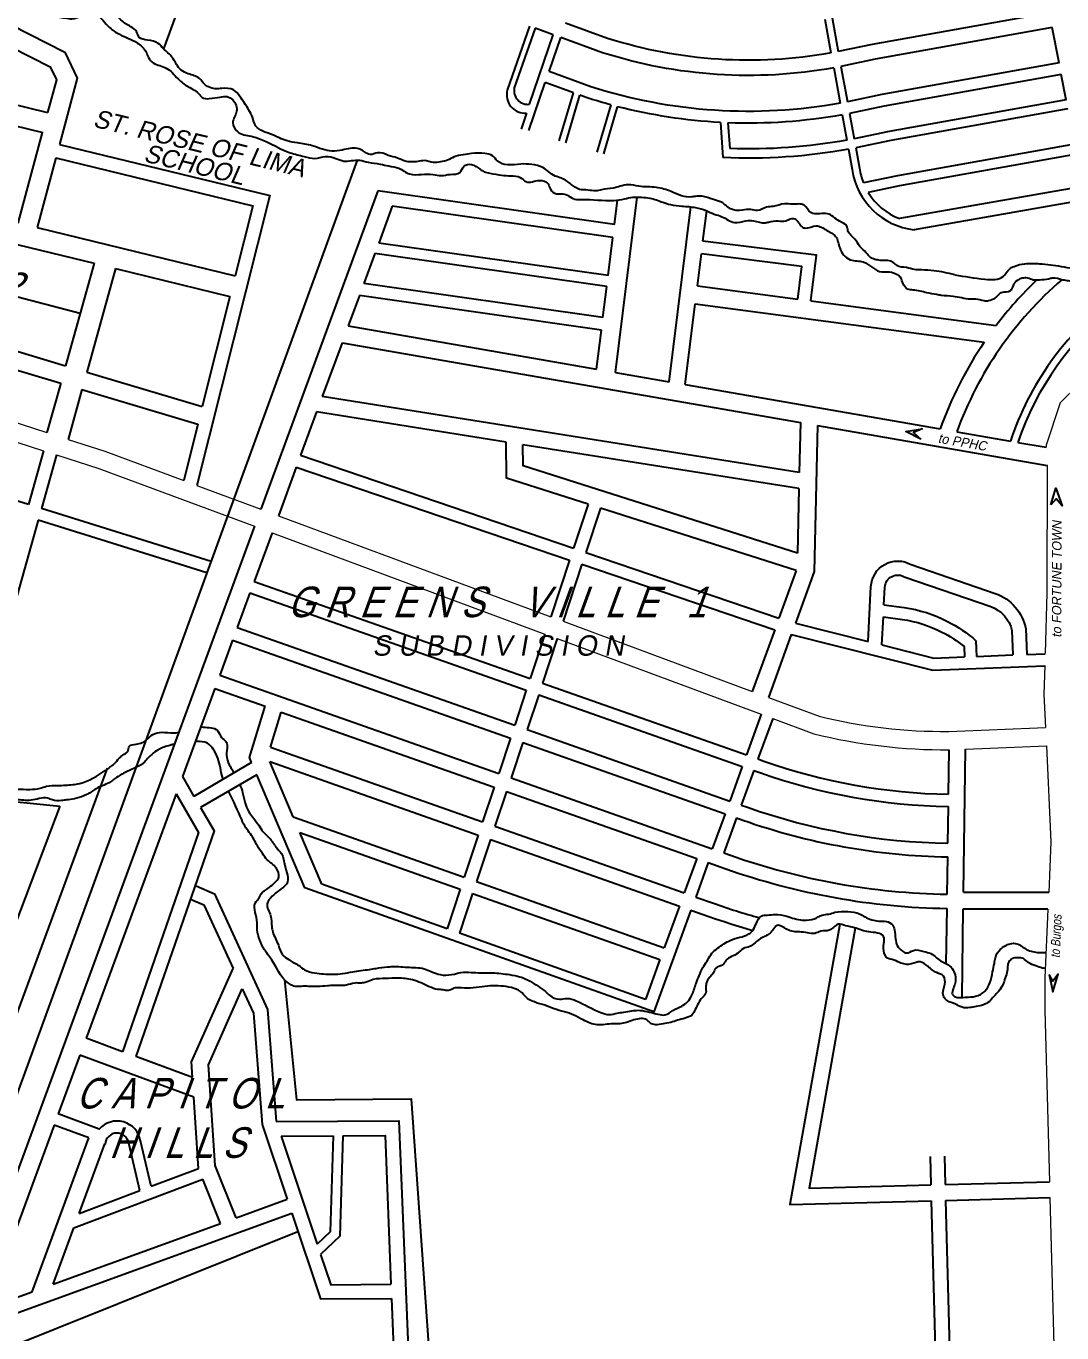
# Model space of a CAD drawing. Header units: inches. Extents: x -1369 to 1198, y -366 to 1398.
# Drawn here: x -489.01 to -461.56, y 1010.08 to 1044.7 of the extents above; entities that cross this region are included whole.
import ezdxf
from ezdxf.enums import TextEntityAlignment as Align

# ---------------------------------------------------------------- set-up
doc = ezdxf.new("R2010")
doc.units = ezdxf.units.IN
doc.header["$MEASUREMENT"] = 0
for name, color, linetype in [('CREEK_RIVER', 7, 'Continuous'), ('PRIVATE', 181, 'Continuous'), ('SUBLOTS', 1, 'Continuous')]:
    doc.layers.add(name, color=color, linetype=linetype)
doc.layers.add('ROAD', color=8, linetype='Continuous', lineweight=20)
doc.layers.add('SUBDIVIDION', color=8, linetype='Continuous', lineweight=25)
doc.styles.add('LOT_NO', font='ARIALN.TTF', dxfattribs={"width": 1.5, "height": 1})
doc.styles.add('PX-0', font='leroy')

msp = doc.modelspace()

# ---------------------------------------------------------------- linework, layer by layer
at = {"color": 8}
for p, q in [((-489.8254, 1016.9803), (-486.8535, 1025.0414)), ((-488.1127, 1024.0373), (-493.6152, 1009.5411)), ((-489.6, 1024.1875), (-488.1127, 1024.0373)), ((-489.6, 1024.1875), (-488.1127, 1024.0373))]:
    msp.add_line(p, q, dxfattribs=at)
at = {"layer": 'CREEK_RIVER', "color": 8}
for points, knots in [([(-464.3988, 1038.1113), (-464.5828, 1038.1553), (-464.8719, 1038.2246), (-465.2309, 1038.2445), (-465.4784, 1038.2409), (-465.6889, 1038.3226), (-465.9146, 1038.3096), (-466.0664, 1038.5075), (-466.2878, 1038.4821), (-466.4829, 1038.5109), (-466.6511, 1038.5544), (-466.7559, 1038.7249), (-466.935, 1038.8548), (-467.039, 1039.0869), (-467.2415, 1039.2128), (-467.2462, 1039.4518), (-467.5208, 1039.5324), (-467.7064, 1039.7625), (-467.9885, 1039.7296), (-468.2505, 1039.7137), (-468.3708, 1040.0317), (-468.6748, 1039.9648), (-468.947, 1040.0207), (-469.1701, 1039.9091), (-469.4214, 1039.9268), (-469.6001, 1039.7735), (-469.8209, 1039.8694), (-470.0556, 1039.806), (-470.3551, 1039.8231), (-470.5485, 1040.0506), (-470.8147, 1040.1029), (-471.0229, 1040.1923), (-471.223, 1040.2064), (-471.4145, 1040.1599), (-471.6541, 1040.1946), (-471.9442, 1040.3408), (-472.3225, 1040.4585), (-472.7119, 1040.4276), (-473.0294, 1040.5221), (-473.2596, 1040.4616), (-473.4882, 1040.3902), (-473.7126, 1040.3877), (-473.9314, 1040.3203), (-474.126, 1040.3704), (-474.3616, 1040.3524), (-474.5773, 1040.5189), (-474.7723, 1040.6705), (-475.0666, 1040.7356), (-475.2725, 1040.9762), (-475.6084, 1041.0447), (-475.9216, 1041.0581), (-476.2245, 1041.0009), (-476.5151, 1041.0803), (-476.6364, 1041.298), (-476.9034, 1041.3412), (-477.163, 1041.3471), (-477.4309, 1041.2808), (-477.6588, 1041.2664), (-477.8333, 1041.1295), (-478.0267, 1041.1129), (-478.237, 1041.0635), (-478.4324, 1041.1605), (-478.6837, 1041.0995), (-478.9342, 1041.0928), (-479.1772, 1041.2249), (-479.4247, 1041.266), (-479.6617, 1041.4005), (-479.9035, 1041.2464), (-480.064, 1041.4063), (-480.3097, 1041.499), (-480.5888, 1041.4228), (-480.8975, 1041.3713), (-481.1673, 1041.4374), (-481.4604, 1041.5521), (-481.7777, 1041.6074), (-482.1554, 1041.6559), (-482.4909, 1041.8536), (-482.9296, 1041.9544), (-483.011, 1042.3562), (-483.1859, 1042.5993), (-483.3414, 1042.8472), (-483.5149, 1043.0597), (-483.7814, 1043.0614), (-484.0023, 1043.0288), (-484.1633, 1043.0748), (-484.3077, 1043.1728), (-484.4224, 1043.3705), (-484.6827, 1043.4171), (-484.9069, 1043.52), (-485.0326, 1043.6973), (-485.1456, 1043.9164), (-485.3451, 1044.0666), (-485.5173, 1044.2863), (-485.7571, 1044.3375), (-486.0287, 1044.3551), (-486.0738, 1044.6313), (-486.4325, 1044.7494), (-486.6736, 1045.1093), (-487.0666, 1045.3061), (-487.4327, 1045.3505), (-487.6992, 1045.1433), (-488.0105, 1045.1809), (-488.2565, 1045.2016), (-488.5177, 1045.2427), (-488.683, 1045.5089), (-489.0874, 1045.6697), (-489.4764, 1045.9653), (-489.719, 1046.2639), (-489.8517, 1046.4026), (-489.8679, 1046.4191)], [0, 0, 0, 0, 0.001884394, 0.002961604, 0.003600834, 0.004326074, 0.005222526, 0.005626961, 0.006648761, 0.007157173, 0.007656594, 0.008298216, 0.009058156, 0.009831233, 0.010785828, 0.011201112, 0.011974397, 0.013241959, 0.013913906, 0.014726509, 0.015582724, 0.016629099, 0.017335443, 0.018370395, 0.018963838, 0.019793549, 0.020406635, 0.021148817, 0.022198954, 0.023186837, 0.023930493, 0.024844378, 0.025450065, 0.025891963, 0.026804664, 0.027784083, 0.029145425, 0.030694185, 0.031644447, 0.032362653, 0.033022703, 0.034039534, 0.034586445, 0.035261739, 0.036003921, 0.0368623, 0.037859306, 0.038464943, 0.039802267, 0.040812932, 0.041787829, 0.042932114, 0.043899372, 0.044540995, 0.045242486, 0.046418391, 0.04716963, 0.047993254, 0.048639408, 0.049291729, 0.049900201, 0.050756739, 0.051298473, 0.05244128, 0.053164915, 0.0540048, 0.054974436, 0.055634487, 0.056430833, 0.056898746, 0.058249333, 0.059162034, 0.060018579, 0.060974703, 0.062312242, 0.063234776, 0.064725817, 0.06628883, 0.06711809, 0.068546656, 0.069273103, 0.07008054, 0.071130678, 0.071702821, 0.072330435, 0.072740446, 0.07343217, 0.074486499, 0.075207747, 0.07585284, 0.076607448, 0.077652365, 0.07831731, 0.079305369, 0.080080968, 0.080636767, 0.081718405, 0.083453534, 0.084850736, 0.086027121, 0.086883577, 0.088026377, 0.088972479, 0.089420709, 0.090586595, 0.091790729, 0.093712043, 0.095399609, 0.095630702, 0.095630702, 0.095630702, 0.095630702]), ([(-489.978, 1046.1447), (-489.9737, 1046.1416), (-489.865, 1046.0661), (-489.4569, 1045.8927), (-489.1591, 1045.4629), (-488.8129, 1045.1734), (-488.5939, 1045.0861), (-488.3307, 1044.9552), (-488.0475, 1044.9376), (-487.7739, 1044.8774), (-487.5608, 1044.9719), (-487.3424, 1044.9985), (-487.1092, 1045.0179), (-486.9581, 1044.8347), (-486.788, 1044.6446), (-486.5603, 1044.4879), (-486.2988, 1044.3817), (-486.0405, 1044.2592), (-485.8367, 1044.0757), (-485.7748, 1043.8536), (-485.6014, 1043.6709), (-485.2519, 1043.6277), (-485.0092, 1043.3113), (-484.7128, 1043.0795), (-484.4566, 1042.9693), (-484.3339, 1042.7743), (-484.1107, 1042.7819), (-483.9046, 1042.8159), (-483.6254, 1042.8664), (-483.4298, 1042.6641), (-483.4114, 1042.3877), (-483.5939, 1042.1699), (-483.4051, 1041.8312), (-482.777, 1041.7852), (-482.2566, 1041.3851), (-481.6721, 1041.2632), (-481.3562, 1041.1639), (-481.0788, 1041.2794), (-480.816, 1041.2128), (-480.6009, 1041.1074), (-480.3818, 1041.14), (-480.1639, 1041.1644), (-479.9151, 1041.0776), (-479.6532, 1041.0637), (-479.387, 1040.9849), (-479.1054, 1040.9636), (-478.8625, 1040.7412), (-478.531, 1040.7786), (-478.2554, 1040.7937), (-477.9983, 1040.7235), (-477.7744, 1040.7924), (-477.497, 1040.7659), (-477.4324, 1041.0214), (-477.1689, 1041.0687), (-477.0146, 1040.9317), (-476.8631, 1040.8325), (-476.6668, 1040.7947), (-476.4317, 1040.7549), (-476.1652, 1040.7288), (-475.9208, 1040.7398), (-475.7274, 1040.4992), (-475.4495, 1040.6603), (-475.163, 1040.5676), (-475.1321, 1040.3578), (-474.97, 1040.2326), (-474.721, 1040.2995), (-474.532, 1040.0972), (-474.0603, 1040.1283), (-473.6246, 1040.049), (-473.1721, 1040.1187), (-472.9304, 1040.1778), (-472.7027, 1040.1665), (-472.4297, 1040.1546), (-472.1834, 1040.0482), (-471.9048, 1039.9597), (-471.6111, 1039.9318), (-471.2904, 1039.9097), (-471.0024, 1039.8303), (-470.7825, 1039.717), (-470.5209, 1039.6534), (-470.2684, 1039.4447), (-469.9718, 1039.5513), (-469.6979, 1039.5541), (-469.4965, 1039.4658), (-469.2809, 1039.5278), (-469.1026, 1039.5595), (-468.9081, 1039.5124), (-468.783, 1039.6013), (-468.5725, 1039.6256), (-468.5162, 1039.3987), (-468.2958, 1039.3185), (-468.0646, 1039.4802), (-467.8029, 1039.2834), (-467.5084, 1039.1519), (-467.4732, 1038.7839), (-467.217, 1038.4577), (-466.8424, 1038.4985), (-466.6108, 1038.3269), (-466.3975, 1038.1648), (-466.1463, 1038.2153), (-465.9484, 1038.1452), (-465.8624, 1038.0693), (-465.8301, 1038.0408)], [0.191499979, 0.191499979, 0.191499979, 0.191499979, 0.191553388, 0.192832502, 0.195830521, 0.196596442, 0.197302695, 0.19817613, 0.199507333, 0.200115798, 0.200914358, 0.201731801, 0.202371038, 0.203085098, 0.203916599, 0.20497879, 0.2057906, 0.206737159, 0.207853554, 0.208364972, 0.20900659, 0.21024182, 0.211644821, 0.212793703, 0.214023731, 0.214333349, 0.214979593, 0.215963129, 0.216568809, 0.21768524, 0.218223449, 0.219253385, 0.220154362, 0.221429198, 0.225174018, 0.226461659, 0.227417244, 0.228372829, 0.229295357, 0.230039013, 0.230711798, 0.231451699, 0.232209666, 0.233297807, 0.234055766, 0.23498499, 0.236052025, 0.237094089, 0.238135605, 0.238848298, 0.2396609, 0.240517445, 0.241169461, 0.241862058, 0.242749529, 0.243141263, 0.243662807, 0.244717764, 0.245526891, 0.246377494, 0.247002279, 0.24821597, 0.249014488, 0.249525906, 0.250197675, 0.250768832, 0.25191149, 0.25251717, 0.255370577, 0.25632084, 0.257072079, 0.257844823, 0.258587005, 0.25978753, 0.260489021, 0.261505845, 0.262722782, 0.263701097, 0.264468619, 0.265180471, 0.266398193, 0.267415024, 0.268086971, 0.269141928, 0.269451672, 0.270297618, 0.270969565, 0.271270025, 0.27180863, 0.272759705, 0.273046735, 0.274041664, 0.275065025, 0.276006121, 0.277078959, 0.27847357, 0.279633501, 0.280491882, 0.28130434, 0.28217852, 0.282890377, 0.283320506, 0.283320506, 0.283320506, 0.283320506]), ([(-464.3988, 1038.1113), (-464.1453, 1038.0689), (-463.7382, 1038.0008), (-463.139, 1037.9646), (-462.9926, 1038.2532), (-462.7855, 1038.3652), (-462.5138, 1038.4255), (-462.0898, 1038.4102), (-461.6727, 1038.3575), (-461.2991, 1038.2815), (-461.0473, 1038.2703), (-460.8243, 1038.2353), (-460.5926, 1038.222), (-460.4151, 1038.1649), (-460.2919, 1038.1242), (-460.2634, 1038.1136)], [0, 0, 0, 0, 0.002682343, 0.004306443, 0.005159771, 0.005627953, 0.006621267, 0.007906192, 0.009848567, 0.010825533, 0.011712561, 0.01236002, 0.013087235, 0.014002837, 0.01428697, 0.01428697, 0.01428697, 0.01428697]), ([(-490.136, 1024.6071), (-490.1043, 1024.6032), (-490.0111, 1024.5947), (-489.844, 1024.6081), (-489.654, 1024.5697), (-489.4622, 1024.5057), (-489.2143, 1024.4811), (-488.9364, 1024.476), (-488.6653, 1024.4836), (-488.4359, 1024.5904), (-488.2007, 1024.5753), (-487.9078, 1024.5927), (-487.4531, 1024.6259), (-487.0387, 1024.8912), (-486.6931, 1025.1279), (-486.5582, 1025.2866), (-486.4459, 1025.403), (-486.2896, 1025.4535), (-486.2988, 1025.6636), (-486.0337, 1025.6689), (-485.8211, 1025.7555), (-485.6528, 1025.9674), (-485.3826, 1026.0074), (-485.157, 1025.9619), (-485.0087, 1025.9787), (-484.9638, 1025.9894)], [0.104974851, 0.104974851, 0.104974851, 0.104974851, 0.105294866, 0.105913984, 0.106636642, 0.107214919, 0.107932929, 0.109109663, 0.110012166, 0.110599473, 0.111591992, 0.112304651, 0.113552516, 0.116085609, 0.11705738, 0.11773603, 0.118152364, 0.118684814, 0.119173942, 0.119790695, 0.120831178, 0.121532775, 0.122358753, 0.123382168, 0.123840127, 0.123840127, 0.123840127, 0.123840127]), ([(-484.3808, 1026.1382), (-484.3609, 1026.1354), (-484.2041, 1026.1139), (-483.9294, 1026.1351), (-483.8633, 1025.8492), (-483.7047, 1025.7695), (-483.6616, 1025.5878), (-483.7258, 1025.3793), (-483.6438, 1025.1533), (-483.5554, 1025.0067), (-483.5138, 1024.9353), (-483.501, 1024.9129)], [0.125891737, 0.125891737, 0.125891737, 0.125891737, 0.1260854048, 0.1273917526, 0.1281133718, 0.1286171267, 0.1290378868, 0.1298445259, 0.1307453616, 0.1313133162, 0.1315708431, 0.1315708431, 0.1315708431, 0.1315708431]), ([(-485.0786, 1025.6772), (-485.1064, 1025.6701), (-485.2362, 1025.6353), (-485.5017, 1025.5597), (-485.7424, 1025.3643), (-485.9236, 1025.1321), (-486.1749, 1025.0271), (-486.4357, 1024.9061), (-486.637, 1024.7806), (-486.8354, 1024.6219), (-487.0531, 1024.5614), (-487.2409, 1024.4424), (-487.3506, 1024.3605), (-487.5147, 1024.2925), (-487.7064, 1024.2168), (-487.9117, 1024.2052), (-488.1038, 1024.17), (-488.2784, 1024.1726), (-488.4594, 1024.2714), (-488.662, 1024.2417), (-488.8668, 1024.178), (-489.1537, 1024.1915), (-489.3668, 1024.2152), (-489.4599, 1024.2228), (-489.542, 1024.2298)], [0.275504854, 0.275504854, 0.275504854, 0.275504854, 0.275789638, 0.276837037, 0.278248455, 0.278795901, 0.279751869, 0.280886992, 0.281694054, 0.282114992, 0.283416441, 0.283888864, 0.284335216, 0.284778383, 0.28565934, 0.28637735, 0.286815122, 0.287622353, 0.288053477, 0.288827997, 0.289556589, 0.290206662, 0.291663643, 0.291710824, 0.291710824, 0.291710824, 0.291710824]), ([(-483.7882, 1024.7451), (-483.7946, 1024.7637), (-483.8263, 1024.8636), (-483.8736, 1025.1412), (-483.9685, 1025.4662), (-484.2088, 1025.7454), (-484.4041, 1025.7477), (-484.514, 1025.748), (-484.5244, 1025.748)], [0.2690098869, 0.2690098869, 0.2690098869, 0.2690098869, 0.2692074477, 0.2700630421, 0.2718154981, 0.2725594532, 0.2735314718, 0.2736328068, 0.2736328068, 0.2736328068, 0.2736328068]), ([(-483.3455, 1024.6054), (-483.3162, 1024.5357), (-483.2595, 1024.3745), (-483.2235, 1024.1274), (-483.1295, 1023.911), (-482.9945, 1023.7236), (-482.853, 1023.5552), (-482.7362, 1023.3388), (-482.53, 1023.1859), (-482.4113, 1022.957), (-482.193, 1022.7596), (-482.1615, 1022.4159), (-481.9848, 1022.0023), (-482.3108, 1021.809), (-482.4874, 1021.6568), (-482.695, 1021.4271), (-482.4887, 1021.1458), (-482.5182, 1020.8917), (-482.4582, 1020.622), (-482.3236, 1020.3947), (-482.251, 1020.0952), (-482.0637, 1019.9807), (-481.9199, 1019.8895), (-481.7731, 1019.8108), (-481.6135, 1019.6705), (-481.3768, 1019.6114), (-481.0413, 1019.5769), (-480.6979, 1019.5749), (-480.2977, 1019.6593), (-479.9986, 1019.6928), (-479.6933, 1019.7442), (-479.4921, 1019.7698), (-479.1973, 1019.7937), (-478.8561, 1019.7553), (-478.4813, 1019.7598), (-478.2302, 1019.6252), (-478.0091, 1019.5507), (-477.7216, 1019.5545), (-477.4368, 1019.6551), (-477.0699, 1019.6103), (-476.664, 1019.6299), (-476.2548, 1019.5811), (-475.9151, 1019.5251), (-475.666, 1019.4048), (-475.4457, 1019.2658), (-475.2639, 1019.1495), (-475.1127, 1018.9856), (-474.9006, 1018.8913), (-474.6558, 1018.9635), (-474.2753, 1018.8185), (-473.9435, 1018.62), (-473.5625, 1018.4871), (-473.3571, 1018.5525), (-473.0856, 1018.5838), (-472.7982, 1018.652), (-472.4964, 1018.5785), (-472.285, 1018.5243), (-472.0544, 1018.4705), (-471.8708, 1018.6444), (-471.652, 1018.7116), (-471.472, 1018.8441), (-471.3344, 1019.0524), (-471.2766, 1019.3053), (-471.1663, 1019.5434), (-471.0952, 1019.7522), (-470.9583, 1019.9176), (-470.8781, 1020.1048), (-470.7253, 1020.2434), (-470.562, 1020.3567), (-470.3805, 1020.4765), (-470.1555, 1020.5508), (-469.9485, 1020.5885), (-469.7191, 1020.7267), (-469.6728, 1020.9514), (-469.5282, 1021.1451), (-469.3508, 1021.1422), (-469.1296, 1021.1816), (-468.8123, 1021.1235), (-468.566, 1021.0142), (-468.32, 1021.0184), (-468.1267, 1021.011), (-467.937, 1021.1647), (-467.737, 1021.1623), (-467.5228, 1021.2523), (-467.2457, 1021.2429), (-466.9625, 1021.2208), (-466.7236, 1021.0567), (-466.4752, 1020.9712), (-466.2147, 1021.0024), (-466.0399, 1020.9078), (-465.9831, 1020.7193), (-465.9792, 1020.5376), (-465.9386, 1020.3232), (-465.8161, 1020.2062), (-465.6563, 1020.1108), (-465.4745, 1020.2643), (-465.247, 1020.1839), (-465.0282, 1020.1458), (-464.8885, 1020.0181), (-464.7561, 1019.9087), (-464.5355, 1019.838), (-464.3731, 1019.6135), (-464.3749, 1019.3614), (-464.4431, 1019.2056), (-464.4936, 1019.0536), (-464.3561, 1018.945), (-464.1831, 1018.9751), (-463.9644, 1018.971), (-463.7507, 1019.01), (-463.5714, 1019.1506), (-463.4505, 1019.3618), (-463.4075, 1019.6208), (-463.353, 1019.8425), (-463.3278, 1020.0535), (-463.2287, 1020.229), (-463.0713, 1020.3322), (-462.9273, 1020.402), (-462.7077, 1020.405), (-462.5006, 1020.2055), (-462.2381, 1020.1531), (-462.0719, 1020.1534), (-462.0176, 1020.157), (-462.0096, 1020.1576)], [0.13271356, 0.13271356, 0.13271356, 0.13271356, 0.133466882, 0.134419836, 0.135195722, 0.135796476, 0.136724714, 0.137394052, 0.138225531, 0.139221909, 0.139946913, 0.141043248, 0.142659193, 0.143558766, 0.144371068, 0.145151962, 0.146248295, 0.147242502, 0.147685409, 0.148980233, 0.149894308, 0.150600017, 0.15107244, 0.151613842, 0.152257834, 0.153168217, 0.1539784, 0.155650308, 0.15656126, 0.158062837, 0.158658277, 0.15965657, 0.160091052, 0.161609157, 0.163106587, 0.163716275, 0.164430903, 0.165421491, 0.166526375, 0.167393692, 0.169065607, 0.170590309, 0.171507021, 0.172490691, 0.173324039, 0.174122721, 0.174626478, 0.175557639, 0.176241476, 0.177074951, 0.179467882, 0.180233655, 0.180956314, 0.181551754, 0.182984103, 0.183834104, 0.184599878, 0.18522208, 0.186039781, 0.186898099, 0.187517053, 0.188229352, 0.189344748, 0.190080099, 0.190855985, 0.19152532, 0.192204567, 0.192860998, 0.193548158, 0.194201041, 0.195023495, 0.19589517, 0.196298701, 0.197614955, 0.198031254, 0.198565628, 0.199249466, 0.200313267, 0.201717191, 0.201871969, 0.202774478, 0.203563596, 0.204159035, 0.204707542, 0.205854585, 0.206892851, 0.207461024, 0.208724089, 0.209405818, 0.210058704, 0.210489591, 0.211299194, 0.211906961, 0.212585611, 0.212959607, 0.213616172, 0.214549471, 0.215195816, 0.215814769, 0.216390434, 0.216902774, 0.21809712, 0.21883951, 0.219299401, 0.219859625, 0.220188586, 0.220839393, 0.221521129, 0.222414531, 0.222922109, 0.22375517, 0.224775535, 0.225533893, 0.226037458, 0.226897092, 0.227429546, 0.227900996, 0.22848916, 0.229487276, 0.230605936, 0.23107027, 0.231150705, 0.231150705, 0.231150705, 0.231150705]), ([(-462.0105, 1019.7331), (-462.035, 1019.7354), (-462.117, 1019.7465), (-462.2638, 1019.8086), (-462.4479, 1019.8622), (-462.5702, 1020.0156), (-462.7326, 1020.0103), (-462.8598, 1020.0188), (-462.9473, 1019.943), (-463.0093, 1019.8458), (-462.9907, 1019.69), (-463.0656, 1019.4956), (-463.1189, 1019.267), (-463.2666, 1019.0984), (-463.3847, 1018.9754), (-463.4857, 1018.8473), (-463.6454, 1018.7565), (-463.8286, 1018.7257), (-464.0148, 1018.6887), (-464.2131, 1018.6832), (-464.3926, 1018.8061), (-464.5862, 1018.8486), (-464.7275, 1018.999), (-464.711, 1019.1722), (-464.6478, 1019.3324), (-464.663, 1019.5594), (-464.8628, 1019.6063), (-465.0014, 1019.6929), (-465.134, 1019.7994), (-465.3115, 1019.9632), (-465.5226, 1019.8451), (-465.7116, 1019.834), (-465.8812, 1019.8976), (-466.0386, 1019.9697), (-466.2215, 1020.0012), (-466.2938, 1020.1867), (-466.2888, 1020.3637), (-466.2501, 1020.5988), (-466.4693, 1020.6933), (-466.7332, 1020.6838), (-467.01, 1020.8131), (-467.2766, 1020.8508), (-467.4809, 1020.9412), (-467.6128, 1020.8231), (-467.7482, 1020.7123), (-467.9398, 1020.7477), (-468.1153, 1020.6348), (-468.3091, 1020.6894), (-468.555, 1020.7031), (-468.823, 1020.7083), (-469.0928, 1020.9532), (-469.2158, 1020.7478), (-469.3101, 1020.6524), (-469.4266, 1020.5849), (-469.617, 1020.5094), (-469.762, 1020.3071), (-470.0185, 1020.2786), (-470.1792, 1020.0755), (-470.4459, 1020.03), (-470.546, 1019.7868), (-470.7539, 1019.781), (-470.7867, 1019.5982), (-470.9095, 1019.4935), (-470.9932, 1019.3561), (-470.9989, 1019.203), (-470.9802, 1019.0581), (-471.1569, 1018.9083), (-471.2478, 1018.7087), (-471.3569, 1018.4758), (-471.5533, 1018.4096), (-471.7423, 1018.3674), (-471.9324, 1018.2936), (-472.131, 1018.2736), (-472.3119, 1018.2203), (-472.4701, 1018.2715), (-472.598, 1018.4431), (-472.8689, 1018.3874), (-473.0857, 1018.3034), (-473.2718, 1018.2569), (-473.5337, 1018.2811), (-473.8002, 1018.2063), (-474.069, 1018.2821), (-474.2734, 1018.3774), (-474.4868, 1018.5049), (-474.7514, 1018.5883), (-475.0215, 1018.6562), (-475.24, 1018.7622), (-475.4343, 1018.8019), (-475.5775, 1018.8624), (-475.7474, 1018.9265), (-475.8603, 1019.1093), (-476.0878, 1019.2213), (-476.4491, 1019.2814), (-476.8415, 1019.2716), (-477.235, 1019.1996), (-477.4816, 1019.2217), (-477.683, 1019.2274), (-477.8036, 1019.1211), (-477.9571, 1019.1787), (-478.1325, 1019.1645), (-478.4027, 1019.2832), (-478.7322, 1019.4478), (-479.1371, 1019.4856), (-479.4817, 1019.4619), (-479.7713, 1019.468), (-479.972, 1019.376), (-480.1375, 1019.3348), (-480.3204, 1019.3648), (-480.4979, 1019.281), (-480.6908, 1019.2806), (-480.8577, 1019.284), (-481.059, 1019.2699), (-481.2597, 1019.2516), (-481.477, 1019.249), (-481.6653, 1019.274), (-481.8355, 1019.238), (-482.2008, 1019.3646), (-482.3827, 1019.8245), (-482.7368, 1020.2691), (-482.9072, 1020.6593), (-482.8621, 1021.0837), (-483.0289, 1021.4178), (-482.8142, 1021.5894), (-482.7917, 1021.7527), (-482.6133, 1021.8296), (-482.4792, 1021.9645), (-482.2507, 1022.1294), (-482.3791, 1022.4446), (-482.6055, 1022.5727), (-482.7543, 1022.7869), (-482.9037, 1023.0143), (-483.0193, 1023.2602), (-483.2037, 1023.4629), (-483.3651, 1023.8468), (-483.517, 1024.1688), (-483.6415, 1024.417), (-483.6475, 1024.4289)], [0.168394454, 0.168394454, 0.168394454, 0.168394454, 0.168639866, 0.169227173, 0.169975165, 0.170526161, 0.17102531, 0.171524454, 0.171722611, 0.172152426, 0.172617454, 0.173225221, 0.174213714, 0.174919293, 0.175423018, 0.17592674, 0.176537169, 0.177205387, 0.177770271, 0.178452007, 0.179102731, 0.179879012, 0.180405944, 0.180993673, 0.181473904, 0.182196058, 0.182860605, 0.183290577, 0.183841573, 0.184605976, 0.185401817, 0.185959884, 0.186478766, 0.187174352, 0.187743407, 0.188158477, 0.188994241, 0.189613674, 0.190224103, 0.19100355, 0.192325915, 0.193121754, 0.193783503, 0.194298598, 0.194744948, 0.195493669, 0.196051687, 0.196704696, 0.197388534, 0.198523787, 0.199481115, 0.200028562, 0.200509948, 0.200870878, 0.201355346, 0.202549948, 0.203137254, 0.20377524, 0.20501206, 0.205519539, 0.206170263, 0.206654514, 0.207137848, 0.20777491, 0.208178227, 0.208674127, 0.209113896, 0.210330793, 0.210914555, 0.211565279, 0.212271149, 0.212887902, 0.213580083, 0.214267404, 0.214727561, 0.215143895, 0.216289261, 0.216974453, 0.217575491, 0.218163648, 0.219590644, 0.220228795, 0.220907626, 0.221848967, 0.222700612, 0.223670117, 0.224630166, 0.225110708, 0.225639634, 0.226193309, 0.226871959, 0.227689659, 0.228636704, 0.230525272, 0.231585017, 0.232607035, 0.233010647, 0.233551211, 0.234019648, 0.234515914, 0.235298986, 0.236891017, 0.238200329, 0.239284235, 0.24037166, 0.24102755, 0.241470754, 0.242058917, 0.242824698, 0.243351855, 0.243970973, 0.244498136, 0.245367107, 0.245986225, 0.24666796, 0.247256937, 0.247677954, 0.25040822, 0.251609727, 0.253488932, 0.25435561, 0.255996228, 0.256215037, 0.257005644, 0.257409175, 0.258047159, 0.258977207, 0.259818727, 0.260869964, 0.261575539, 0.262382349, 0.263602769, 0.26426495, 0.26509509, 0.267724747, 0.267857895, 0.267857895, 0.267857895, 0.267857895]), ([(-385.053, 1018.1473), (-385.1884, 1018.3338), (-385.4039, 1018.6307), (-385.7978, 1019.0372), (-386.1293, 1019.3473), (-386.3531, 1019.7255), (-386.6831, 1019.9007), (-387.0662, 1020.0285), (-387.4259, 1019.8523), (-387.7966, 1019.6053), (-388.1273, 1019.3544), (-388.4342, 1019.0581), (-388.7323, 1018.9134), (-389.0106, 1018.6429), (-389.2049, 1018.334), (-389.504, 1018.0683), (-389.7906, 1017.708), (-390.2286, 1017.4657), (-390.6018, 1017.0744), (-391.0389, 1017.0771), (-391.3549, 1016.7794), (-391.4393, 1016.3957), (-391.6904, 1016.0605), (-391.7732, 1015.6789), (-391.8448, 1015.3656), (-392.0967, 1015.1369), (-392.4822, 1015.1235), (-392.8482, 1014.9487), (-393.2787, 1014.8823), (-393.7018, 1014.9215), (-394.1543, 1014.9372), (-394.6984, 1014.9171), (-395.2299, 1015.0215), (-395.7996, 1015.1122), (-396.3282, 1015.0845), (-396.7763, 1015.1111), (-397.2447, 1015.0607), (-397.5839, 1014.9048), (-397.9006, 1014.6753), (-398.2026, 1014.6602), (-398.4477, 1014.4583), (-398.6415, 1014.2201), (-398.9102, 1013.9918), (-399.0229, 1013.6317), (-399.3974, 1013.2824), (-399.7503, 1012.9475), (-400.0143, 1012.5836), (-400.2729, 1012.4244), (-400.5718, 1012.3295), (-400.8998, 1012.1765), (-401.2756, 1011.9606), (-401.5149, 1011.6459), (-401.7425, 1011.1605), (-402.2415, 1010.9539), (-402.6005, 1010.5655), (-402.8236, 1010.2961), (-403.0762, 1010.0598), (-403.2331, 1009.7529), (-403.3596, 1009.4326), (-403.5203, 1009.1745), (-403.7141, 1008.988), (-404.1063, 1008.6812), (-404.439, 1008.288), (-404.7645, 1007.8446), (-405.0828, 1007.5521), (-405.3059, 1007.1733), (-405.6241, 1006.8445), (-406.0117, 1006.6291), (-406.4248, 1006.7926), (-406.848, 1006.6727), (-407.2141, 1006.8435), (-407.6133, 1006.8159), (-407.8239, 1007.027), (-408.0504, 1007.0488), (-408.2441, 1007.181), (-408.4519, 1007.0954), (-408.6659, 1007.0532), (-408.8406, 1006.792), (-409.2402, 1006.8853), (-409.5297, 1006.6174), (-409.7785, 1006.3573), (-409.9457, 1005.9965), (-410.2099, 1005.7795), (-410.2739, 1005.4935), (-410.1195, 1005.1859), (-409.9856, 1004.7483), (-409.8653, 1004.2318), (-409.8359, 1003.728), (-410.1206, 1003.4212), (-410.2148, 1003.1074), (-410.6509, 1002.8153), (-410.7191, 1002.2829), (-411.1354, 1001.9965), (-411.3392, 1001.798), (-411.5354, 1001.5625), (-411.6853, 1001.3807), (-411.8248, 1001.2303), (-412.0324, 1001.1117), (-412.2905, 1000.8275), (-412.5847, 1000.5518), (-412.8836, 1000.2802), (-413.0884, 999.9171), (-413.5165, 999.7516), (-413.7847, 999.1402), (-414.4191, 998.9107), (-414.8051, 998.4204), (-415.1301, 998.1246), (-415.4668, 997.9693), (-415.8745, 997.9036), (-416.2076, 997.901), (-416.5375, 997.9584), (-416.7773, 998.0778), (-417.0166, 998.1998), (-417.2167, 998.3707), (-417.3757, 998.551), (-417.5943, 998.6425), (-417.8149, 998.6041), (-418.0236, 998.4534), (-418.2969, 998.3114), (-418.6892, 998.0576), (-419.278, 997.7947), (-419.6403, 997.2295), (-420.1493, 997.1915), (-420.3194, 997.3688), (-420.5213, 997.5175), (-420.6344, 997.7913), (-420.9892, 997.9875), (-421.3543, 997.7202), (-421.8168, 997.7104), (-422.3069, 997.634), (-422.698, 997.4271), (-423.0997, 997.3066), (-423.5008, 997.1496), (-423.9263, 996.9566), (-424.3618, 996.7961), (-424.8077, 996.5513), (-425.4023, 996.527), (-425.9722, 995.9835), (-426.6893, 996.0216), (-427.1411, 995.7468), (-427.4331, 995.6529), (-427.7386, 995.6654), (-428.121, 995.7258), (-428.6205, 995.9541), (-429.278, 995.7204), (-429.7634, 995.3532), (-430.2764, 995.3991), (-430.6409, 995.3714), (-430.9863, 995.6243), (-431.2779, 995.8089), (-431.4997, 996.2328), (-432.0016, 996.2439), (-432.02, 996.7131), (-432.2924, 996.6576), (-432.5033, 996.6708), (-432.7726, 996.6664), (-432.9009, 996.3978), (-433.0052, 996.163), (-433.1386, 995.9243), (-433.363, 995.7674), (-433.4677, 995.454), (-433.8996, 995.4925), (-434.1085, 995.7628), (-434.3513, 995.9667), (-434.4806, 996.1977), (-434.7676, 996.2736), (-434.8922, 996.6109), (-435.219, 996.7096), (-435.3868, 996.9298), (-435.4945, 997.1573), (-435.819, 997.1599), (-436.2044, 997.2025), (-436.6628, 997.2364), (-437.0952, 997.2134), (-437.46, 997.3276), (-437.8143, 997.3175), (-438.2093, 997.321), (-438.5688, 997.3175), (-438.939, 997.3253), (-439.461, 997.2722), (-439.9686, 997.2101), (-440.4473, 997.1739), (-440.7148, 996.9784), (-441.0098, 996.7422), (-441.1982, 996.3811), (-441.4644, 996.1771), (-441.7511, 995.8515), (-442.4243, 995.7922), (-443.0794, 995.987), (-443.7339, 996.087), (-444.1796, 996.3471), (-444.4495, 996.6756), (-444.7821, 996.9933), (-444.857, 997.4265), (-445.1299, 997.7656), (-445.4703, 997.8262), (-445.8234, 997.7539), (-446.1384, 997.7801), (-446.3705, 997.6807), (-446.5817, 997.6545), (-446.8571, 997.5198), (-447.1098, 997.1401), (-447.5458, 996.7991), (-448.0623, 996.5728), (-448.2938, 996.1932), (-448.6097, 996.1419), (-448.8543, 996.1463), (-449.2182, 996.1891), (-449.651, 996.0754), (-450.1411, 996.285), (-450.6341, 996.2672), (-451.0437, 996.5374), (-451.4478, 996.7628), (-451.8154, 996.9707), (-452.1219, 997.1878), (-452.4621, 997.4246), (-452.7072, 997.7776), (-453.2124, 998.0176), (-453.8907, 998.1268), (-454.6937, 998.3017), (-455.485, 998.4719), (-456.1593, 998.8325), (-456.8714, 998.825), (-457.4543, 998.9178), (-457.8986, 998.9344), (-458.3059, 998.9206), (-458.7295, 998.9664), (-459.1214, 998.9779), (-459.6275, 998.7933), (-460.0872, 998.6256), (-460.6146, 998.4791), (-461.0754, 998.4215), (-461.5676, 998.3821), (-461.9146, 998.3839), (-462.0461, 998.3737)], [0, 0, 0, 0, 0.0023006, 0.00366285, 0.00565162, 0.00683843, 0.00793661, 0.00932595, 0.01066046, 0.01171455, 0.01382838, 0.01478818, 0.01595805, 0.01709962, 0.01861966, 0.01957659, 0.02108601, 0.02316822, 0.02454251, 0.02628807, 0.02713542, 0.02867293, 0.03009333, 0.03122976, 0.03256353, 0.03319032, 0.03447838, 0.03622395, 0.0372255, 0.03878845, 0.04045547, 0.0417572, 0.04421607, 0.04584358, 0.0475098, 0.04948842, 0.050328, 0.05219431, 0.05315001, 0.05417295, 0.05506857, 0.05621008, 0.05727803, 0.05851169, 0.05983865, 0.06230483, 0.06341137, 0.06427778, 0.06528331, 0.06654146, 0.06789897, 0.06956525, 0.07040437, 0.07318478, 0.07450975, 0.07568975, 0.07668414, 0.07794282, 0.07908408, 0.08013785, 0.08094756, 0.08176066, 0.08511513, 0.08604177, 0.08725687, 0.08941154, 0.09036846, 0.0918593, 0.09348098, 0.09447575, 0.09609042, 0.09733561, 0.09824627, 0.09883992, 0.09956509, 0.10041269, 0.10090663, 0.10171973, 0.1032007, 0.10428392, 0.10546392, 0.106821, 0.10819502, 0.10872565, 0.1096086, 0.11149872, 0.1133284, 0.11499663, 0.11616612, 0.11735395, 0.11812775, 0.12122987, 0.12189649, 0.12311163, 0.12407133, 0.12495766, 0.12547292, 0.12610835, 0.1273235, 0.12927453, 0.13015785, 0.13134466, 0.13334451, 0.13432643, 0.13777344, 0.13943004, 0.14053669, 0.14214389, 0.14304272, 0.14465687, 0.14545336, 0.1463626, 0.14731829, 0.14813139, 0.14897873, 0.1497039, 0.15038875, 0.15111198, 0.15225493, 0.15346914, 0.15578152, 0.15863502, 0.15957227, 0.1603531, 0.16097989, 0.16205755, 0.16325508, 0.16437657, 0.16617424, 0.16781829, 0.1692881, 0.17055597, 0.17200632, 0.17359232, 0.17522632, 0.17664832, 0.17863097, 0.18091685, 0.18402347, 0.18523441, 0.18615702, 0.1870422, 0.18825774, 0.19003869, 0.19229925, 0.19481555, 0.19580486, 0.19737472, 0.19828539, 0.1999849, 0.20076557, 0.20290245, 0.20362722, 0.20440999, 0.20503482, 0.20593366, 0.20675653, 0.20773423, 0.20860038, 0.20941009, 0.21045098, 0.21142762, 0.21297623, 0.21378594, 0.21459893, 0.21550958, 0.21647766, 0.21786378, 0.2186035, 0.21923877, 0.22019884, 0.22145283, 0.22327822, 0.22473709, 0.22574806, 0.22705083, 0.22824842, 0.22970636, 0.2306436, 0.23194949, 0.23493381, 0.23583264, 0.23662728, 0.23817489, 0.23959064, 0.24058508, 0.24150596, 0.24384438, 0.24665267, 0.24847129, 0.25040871, 0.2516238, 0.25273034, 0.25491521, 0.25581332, 0.25688672, 0.2581407, 0.25944659, 0.25994052, 0.26063518, 0.26156649, 0.26289345, 0.26509939, 0.2670199, 0.26845578, 0.26915045, 0.27008769, 0.27092242, 0.2727998, 0.27435312, 0.27609098, 0.27755796, 0.27912061, 0.28075447, 0.28176523, 0.28287926, 0.28488504, 0.2859099, 0.28837252, 0.29172189, 0.29414676, 0.29643818, 0.29921545, 0.30110146, 0.3023522, 0.30365393, 0.30516752, 0.30662639, 0.30749917, 0.31051605, 0.311539, 0.31296019, 0.31515266, 0.3164577, 0.3164577, 0.3164577, 0.3164577])]:
    msp.add_open_spline(points, degree=3, knots=knots, dxfattribs=at)
msp.add_spline([(-459.3859, 1036.771), (-459.8918, 1036.9876), (-460.0605, 1037.2284), (-460.3014, 1037.6136), (-460.4218, 1037.8062), (-460.5664, 1037.9025), (-460.735, 1037.9025), (-461.1205, 1037.9025), (-461.3855, 1037.9506), (-461.5301, 1037.9747), (-461.8192, 1038.0228), (-461.9156, 1037.9988), (-462.1565, 1037.9747), (-462.3251, 1037.9747), (-462.4697, 1038.0228), (-462.6142, 1038.0228), (-462.7347, 1037.9747), (-462.8552, 1037.8302), (-462.9275, 1037.6858), (-463.1684, 1037.6376), (-463.2647, 1037.5654), (-463.337, 1037.4932), (-463.5057, 1037.421), (-463.6261, 1037.421), (-463.843, 1037.4691), (-463.9875, 1037.4691), (-464.4453, 1037.5414), (-464.7585, 1037.5654), (-464.8789, 1037.5895), (-465.144, 1037.6376), (-465.5053, 1037.7099), (-465.6499, 1037.7339), (-465.7704, 1037.8784), (-465.8301, 1038.0408)], degree=3, dxfattribs=at)
at = {"layer": 'ROAD', "color": 8}
for points in [[(-457.2716, 1039.2445), (-458.1381, 1038.1264), (-461.605, 1034.7244), (-461.9805, 1033.5986), (-461.9806, 1033.5426)], [(-494.757, 1035.9712), (-488.4561, 1033.9329)], [(-492.7974, 1034.8281), (-488.5456, 1033.4527)], [(-487.8979, 1033.7523), (-486.9205, 1033.4361), (-484.8324, 1032.6617)], [(-488.1986, 1033.3404), (-487.0793, 1032.9783), (-482.9551, 1031.4488)], [(-461.9526, 1033.0614), (-461.9599, 1029.6804)], [(-484.4815, 1032.5316), (-482.7878, 1031.9035)], [(-482.323, 1031.7311), (-475.1065, 1029.0547)], [(-482.4903, 1031.2764), (-475.2592, 1028.5946)], [(-461.9597, 1029.6868), (-462.0065, 1028.0756)], [(-474.7803, 1028.9337), (-469.7665, 1027.0743)], [(-474.9331, 1028.4737), (-469.5277, 1026.469)], [(-462.0157, 1027.7572), (-462.0379, 1026.9934), (-461.9967, 1026.1145)], [(-464.1202, 1025.546), (-461.974, 1025.6305)], [(-461.974, 1025.6301), (-461.8551, 1023.0914), (-461.9131, 1021.7493)], [(-461.9322, 1021.3087), (-462.0111, 1019.4856)], [(-462.0111, 1019.4856), (-462.0129, 1018.6304), (-461.8929, 1014.0834)], [(-461.8818, 1013.6621), (-461.7785, 1009.7471)]]:
    msp.add_lwpolyline(points, dxfattribs=at)
for points in [[(-469.3404, 1026.9162), (-467.9907, 1026.4157, 0.0621608), (-464.5618, 1026.0134), (-461.9967, 1026.1145)], [(-469.2259, 1026.3571), (-468.1334, 1025.9519, 0.0627829), (-464.5504, 1025.529)]]:
    msp.add_lwpolyline(points, format="xyb", dxfattribs=at)
at = {"layer": 'SUBDIVIDION', "color": 8}
for p, q in [((-475.5223, 1044.6518), (-476.0734, 1043.0677)), ((-461.6381, 1043.7269), (-461.8166, 1044.6627)), ((-475.6662, 1042.6315), (-475.0385, 1044.4752)), ((-475.1509, 1043.5021), (-474.8438, 1044.4042)), ((-461.4518, 1042.7499), (-461.5795, 1043.4199)), ((-475.6835, 1041.9378), (-475.2517, 1043.2062)), ((-474.8819, 1041.6618), (-474.5069, 1042.9343)), ((-474.709, 1041.6108), (-474.3373, 1042.8724)), ((-473.8772, 1041.3657), (-473.5094, 1042.614)), ((-473.7035, 1041.3146), (-473.3342, 1042.5679)), ((-475.7456, 1042.3991), (-475.8879, 1041.9744)), ((-470.6106, 1042.1501), (-470.545, 1041.2182)), ((-470.4106, 1042.1409), (-470.3624, 1041.4566)), ((-479.6847, 1040.3376), (-482.7878, 1031.9035)), ((-473.4207, 1039.4448), (-479.6853, 1040.336)), ((-473.3924, 1035.5284), (-472.8184, 1040.1707)), ((-461.0134, 1040.4513), (-465.8682, 1039.6033)), ((-493.8802, 1040.0404), (-487.2088, 1038.4175)), ((-479.3052, 1039.9334), (-479.665, 1038.9554)), ((-473.4631, 1039.1022), (-479.3052, 1039.9334)), ((-473.4207, 1039.4448), (-473.3403, 1040.0953)), ((-471.9648, 1035.28), (-471.392, 1039.9129)), ((-471.074, 1039.0072), (-470.9748, 1039.8094)), ((-460.9457, 1040.0965), (-465.4749, 1039.3054)), ((-488.7156, 1039.3625), (-483.471, 1038.0867)), ((-473.5881, 1038.0908), (-473.4631, 1039.1022)), ((-494.1454, 1038.8095), (-487.5751, 1037.1003)), ((-473.5881, 1038.0908), (-479.665, 1038.9554)), ((-487.2088, 1038.4175), (-487.9634, 1035.7042)), ((-479.7665, 1038.6795), (-480.0594, 1037.8834)), ((-473.6234, 1037.8056), (-479.7665, 1038.6795)), ((-471.2203, 1037.8241), (-471.1163, 1038.6647)), ((-486.6389, 1038.2788), (-487.4017, 1035.5365)), ((-486.6389, 1038.2788), (-483.6078, 1037.5415)), ((-473.7252, 1036.9823), (-480.0594, 1037.8834)), ((-473.7252, 1036.9823), (-473.6234, 1037.8056)), ((-471.2203, 1037.8241), (-468.5618, 1037.4701)), ((-494.4005, 1037.6257), (-487.9634, 1035.7042)), ((-480.1778, 1037.5617), (-480.4726, 1036.7605)), ((-473.7663, 1036.6495), (-480.1778, 1037.5617)), ((-468.2197, 1037.4245), (-463.3053, 1036.7701)), ((-494.5013, 1037.1581), (-488.0913, 1035.2446)), ((-471.5439, 1035.2067), (-471.2795, 1037.3448)), ((-471.2795, 1037.3448), (-463.6248, 1036.3255)), ((-480.4726, 1036.7605), (-473.8941, 1035.6157)), ((-473.8941, 1035.6157), (-473.7663, 1036.6495)), ((-480.6373, 1036.3128), (-481.1622, 1034.8862)), ((-480.6373, 1036.3128), (-468.4894, 1034.1989)), ((-487.4017, 1035.5365), (-484.3403, 1034.6226)), ((-473.3924, 1035.5284), (-471.9648, 1035.28)), ((-488.0913, 1035.2446), (-488.4561, 1033.9329)), ((-487.5295, 1035.0769), (-487.8979, 1033.7523)), ((-487.5295, 1035.0769), (-484.4565, 1034.1596)), ((-471.5439, 1035.2067), (-464.7885, 1034.0312)), ((-468.5204, 1032.8771), (-481.1622, 1034.8862)), ((-481.3116, 1034.48), (-481.7343, 1033.3311)), ((-476.2913, 1033.6821), (-481.3116, 1034.48)), ((-468.0366, 1034.1201), (-461.9526, 1033.0614)), ((-464.3485, 1033.9546), (-462.926, 1033.7071)), ((-468.5305, 1032.4487), (-475.8446, 1033.6111)), ((-462.7287, 1033.6728), (-461.9806, 1033.5426)), ((-488.9463, 1032.0265), (-493.2681, 1033.373)), ((-481.7343, 1033.3311), (-474.5039, 1030.8689)), ((-481.8487, 1033.0201), (-482.323, 1031.7311)), ((-481.8487, 1033.0201), (-474.6083, 1030.5545)), ((-484.1088, 1030.5193), (-488.5982, 1031.9181)), ((-474.1173, 1032.0331), (-474.5039, 1030.8689)), ((-473.786, 1031.9275), (-474.1748, 1030.7569)), ((-484.2191, 1030.217), (-488.6852, 1031.6085)), ((-482.9551, 1031.4488), (-491.1246, 1009.2448)), ((-482.4903, 1031.2764), (-482.9632, 1029.9911)), ((-474.6083, 1030.5545), (-475.1065, 1029.0547)), ((-474.2792, 1030.4425), (-474.7803, 1028.9337)), ((-474.2792, 1030.4425), (-469.1733, 1028.7038)), ((-474.1748, 1030.7569), (-469.06, 1029.0151)), ((-483.0757, 1029.6853), (-483.4118, 1028.7718)), ((-483.5365, 1028.433), (-483.8776, 1027.506)), ((-475.2592, 1028.5946), (-475.6519, 1027.4122)), ((-474.9331, 1028.4737), (-475.324, 1027.2966)), ((-484.0086, 1027.1499), (-484.8666, 1024.8177)), ((-475.7546, 1027.103), (-476.0615, 1026.1792)), ((-475.4267, 1026.9873), (-475.7336, 1026.0635)), ((-482.5297, 1025.5996), (-482.2468, 1026.5285)), ((-476.1753, 1025.8365), (-476.4866, 1024.899)), ((-475.8474, 1025.7209), (-476.1587, 1024.7834)), ((-464.5663, 1024.3499), (-464.5504, 1025.529)), ((-464.1711, 1021.7566), (-464.1202, 1025.546)), ((-483.0316, 1025.187), (-484.5607, 1024.2939)), ((-481.9283, 1023.7494), (-482.55, 1025.2155)), ((-482.8962, 1024.8678), (-484.3872, 1023.9969)), ((-485.0352, 1024.3597), (-487.4183, 1017.8825)), ((-476.6062, 1024.5389), (-476.912, 1023.6181)), ((-476.2783, 1024.4233), (-476.5841, 1023.5025)), ((-464.5837, 1023.0509), (-464.5707, 1024.0241)), ((-481.1706, 1021.9627), (-481.7518, 1023.3332)), ((-477.0284, 1023.2679), (-477.399, 1022.1518)), ((-476.7005, 1023.1522), (-477.0711, 1022.0362)), ((-471.2376, 1022.6453), (-471.5695, 1021.7337)), ((-464.6019, 1021.7024), (-464.5886, 1022.69)), ((-477.8536, 1020.7833), (-481.1706, 1021.9627)), ((-477.5043, 1021.835), (-477.8536, 1020.7833)), ((-477.1763, 1021.7194), (-477.5259, 1020.6668)), ((-464.1711, 1021.7566), (-461.913, 1021.7518)), ((-471.6957, 1021.387), (-472.0979, 1020.282)), ((-464.6266, 1019.8606), (-464.607, 1021.323)), ((-464.2086, 1018.9664), (-464.177, 1021.3163)), ((-464.177, 1021.3163), (-461.9321, 1021.3115)), ((-472.596, 1018.914), (-477.5259, 1020.6668)), ((-472.2121, 1019.9684), (-472.596, 1018.914)), ((-486.4537, 1017.5276), (-487.4183, 1017.8825)), ((-487.5823, 1017.4366), (-488.1561, 1015.8771)), ((-484.5626, 1016.3256), (-487.5823, 1017.4366)), ((-484.5966, 1016.8443), (-486.1002, 1017.3975)), ((-488.2655, 1015.5797), (-490.0495, 1010.731)), ((-488.8441, 1011.168), (-487.3462, 1015.2414)), ((-487.6015, 1013.2446), (-486.9243, 1015.0862)), ((-465.0536, 1014.7511), (-465.0338, 1014.0005)), ((-464.6764, 1014.7611), (-464.6566, 1014.0105)), ((-485.6926, 1013.9626), (-484.4379, 1014.4346)), ((-487.742, 1012.8626), (-484.3294, 1014.1463)), ((-487.6015, 1013.2446), (-485.9917, 1013.8502)), ((-483.4398, 1013.1274), (-482.0903, 1013.6167)), ((-465.0227, 1013.5792), (-464.9194, 1009.6642)), ((-464.6455, 1013.5891), (-464.5422, 1009.6742)), ((-490.2246, 1010.2551), (-481.9676, 1013.2488)), ((-488.2914, 1011.3684), (-483.8541, 1012.9772)), ((-488.2914, 1011.3684), (-487.742, 1012.8626)), ((-490.0495, 1010.731), (-488.8441, 1011.168))]:
    msp.add_line(p, q, dxfattribs=at)
for points in [[(-492.7403, 1045.3302), (-492.5215, 1045.2758), (-491.4522, 1045.1915), (-488.3731, 1043.6256), (-488.2059, 1043.2762), (-488.4377, 1042.4122)], [(-490.3505, 1045.2167), (-487.9788, 1044.0106), (-487.6518, 1043.3274), (-488.1239, 1041.5678)], [(-461.892, 1045.058), (-466.5884, 1044.22), (-467.4888, 1044.0326)], [(-475.0385, 1044.4752), (-475.5223, 1044.6518)], [(-467.8445, 1044.8837), (-467.682, 1043.9935)], [(-467.6513, 1044.9231), (-467.4888, 1044.0326)], [(-461.8166, 1044.6627), (-466.512, 1043.8248), (-467.4165, 1043.6366)], [(-467.6098, 1043.5976), (-467.4387, 1042.6604)], [(-467.4165, 1043.6366), (-467.2454, 1042.6992)], [(-461.6381, 1043.7269), (-466.3313, 1042.8894), (-467.2454, 1042.6992)], [(-493.1216, 1043.5608), (-488.4377, 1042.4122)], [(-461.5795, 1043.4199), (-466.272, 1042.5825), (-467.1893, 1042.3917)], [(-493.2365, 1043.0278), (-488.5675, 1041.8829)], [(-474.5069, 1042.9343), (-475.2517, 1043.2062)], [(-461.4518, 1042.7499), (-466.1426, 1041.9128), (-467.0668, 1041.7205)], [(-467.3826, 1042.353), (-467.2601, 1041.6821)], [(-467.1893, 1042.3917), (-467.0668, 1041.7205)], [(-461.4058, 1042.5087), (-466.096, 1041.6718), (-467.0227, 1041.4789)], [(-488.579, 1041.8857), (-489.2229, 1039.4859)], [(-488.1239, 1041.5678), (-482.5529, 1040.2171), (-484.4815, 1032.5316)], [(-461.2271, 1041.5717), (-465.915, 1040.7352), (-466.8208, 1040.5467)], [(-488.2203, 1041.2084), (-488.7156, 1039.3625)], [(-488.2203, 1041.2084), (-483.0049, 1039.9439), (-483.471, 1038.0867)], [(-467.2161, 1041.4406), (-467.1174, 1040.8999)], [(-467.0227, 1041.4789), (-466.9235, 1040.9353)], [(-461.1765, 1041.3068), (-465.8639, 1040.4704), (-466.6966, 1040.2971)], [(-468.2197, 1037.4245), (-468.0652, 1038.6352), (-471.074, 1039.0072)], [(-468.5618, 1037.4701), (-468.4515, 1038.3352), (-471.1163, 1038.6647)], [(-483.6078, 1037.5415), (-484.3403, 1034.6226)], [(-484.4565, 1034.1596), (-484.8324, 1032.6617)], [(-468.0366, 1034.1201), (-468.1275, 1030.248), (-468.6247, 1028.8821)], [(-468.4894, 1034.1989), (-468.5204, 1032.8771)], [(-474.1173, 1032.0331), (-476.2769, 1032.7209), (-476.2913, 1033.6821)], [(-468.5707, 1030.7341), (-475.8361, 1033.0482), (-475.8446, 1033.6111)], [(-488.5456, 1033.4527), (-488.9463, 1032.0265)], [(-488.1986, 1033.3404), (-488.5982, 1031.9181)], [(-468.5305, 1032.4487), (-468.5707, 1030.7341)], [(-468.601, 1030.2761), (-473.786, 1031.9275)], [(-468.601, 1030.2761), (-469.06, 1029.0151)], [(-482.9632, 1029.9911), (-475.6519, 1027.4122)], [(-483.0757, 1029.6853), (-475.7546, 1027.103)], [(-466.3308, 1028.305), (-466.293, 1029.0516)], [(-483.4118, 1028.7718), (-476.0615, 1026.1792)], [(-468.6247, 1028.8821), (-466.6962, 1028.3969)], [(-483.5365, 1028.433), (-476.1753, 1025.8365)], [(-469.1733, 1028.7038), (-469.7665, 1027.0743)], [(-468.7339, 1028.5821), (-469.3404, 1026.9162)], [(-468.7339, 1028.5821), (-464.9856, 1027.6391), (-462.0158, 1027.7558)], [(-466.3308, 1028.305), (-464.9524, 1027.9582), (-464.1419, 1027.9901)], [(-463.8232, 1028.0026), (-462.8632, 1028.0403)], [(-462.4938, 1028.0549), (-462.0065, 1028.074)], [(-483.8776, 1027.506), (-476.4866, 1024.899)], [(-484.0086, 1027.1499), (-482.6758, 1026.6798)], [(-475.4267, 1026.9873), (-470.0317, 1025.0844)], [(-475.324, 1027.2966), (-469.9203, 1025.3905)], [(-483.0316, 1025.187), (-483.0892, 1025.3228), (-482.6758, 1026.6798)], [(-482.2468, 1026.5285), (-476.6062, 1024.5389)], [(-469.5277, 1026.469), (-469.9203, 1025.3905)], [(-469.2259, 1026.3571), (-469.6168, 1025.2835)], [(-475.7336, 1026.0635), (-470.3647, 1024.1698)], [(-482.5297, 1025.5996), (-476.912, 1023.6181)], [(-475.8474, 1025.7209), (-470.4882, 1023.8306)], [(-482.55, 1025.2155), (-477.0284, 1023.2679)], [(-470.0317, 1025.0844), (-470.3647, 1024.1698)], [(-469.7282, 1024.9773), (-470.0612, 1024.0627)], [(-484.8666, 1024.8177), (-484.5607, 1024.2939)], [(-471.3922, 1021.2799), (-472.3752, 1018.5797), (-481.6242, 1021.8681), (-482.8962, 1024.8678)], [(-476.1587, 1024.7834), (-470.8261, 1022.9024)], [(-485.0352, 1024.3597), (-484.4379, 1023.3371), (-486.4537, 1017.5276)], [(-476.2783, 1024.4233), (-471.2376, 1022.6453)], [(-484.3872, 1023.9969), (-484.0254, 1023.3774), (-486.1002, 1017.3975)], [(-481.9283, 1023.7494), (-477.399, 1022.1518)], [(-470.4882, 1023.8306), (-470.8261, 1022.9024)], [(-470.1847, 1023.7235), (-470.5225, 1022.7954)], [(-481.7518, 1023.3332), (-477.5043, 1021.835)], [(-476.5841, 1023.5025), (-471.5695, 1021.7337)], [(-476.7005, 1023.1522), (-471.6957, 1021.387)], [(-470.9341, 1022.5382), (-471.266, 1021.6266)], [(-484.5053, 1021.9194), (-484.0142, 1021.7122), (-482.616, 1018.6435), (-482.3805, 1015.6786)], [(-477.0711, 1022.0362), (-472.0979, 1020.282)], [(-484.6519, 1021.5719), (-484.2964, 1021.4219), (-483.5248, 1019.7284)], [(-477.1763, 1021.7194), (-472.2121, 1019.9684)], [(-467.4492, 1020.9072), (-468.7691, 1013.4803), (-465.0227, 1013.5792)], [(-467.0393, 1020.8051), (-468.2637, 1013.9153), (-465.0338, 1014.0005)], [(-484.5966, 1016.8443), (-484.624, 1017.2619), (-483.5248, 1019.7284)], [(-483.4398, 1013.1274), (-484.0022, 1014.5107), (-484.1775, 1017.1821), (-483.2811, 1019.1935)], [(-483.2811, 1019.1935), (-482.9867, 1018.5475), (-482.7529, 1015.6029), (-482.0903, 1013.6167)], [(-484.4385, 1014.4344), (-484.5626, 1016.3256)], [(-487.3462, 1015.2414), (-488.2655, 1015.5797)], [(-482.3805, 1015.6786), (-479.1279, 1015.6964), (-478.8709, 1009.2509)], [(-482.2522, 1015.2938), (-480.8752, 1015.3013)], [(-482.2522, 1015.2938), (-481.2948, 1012.4237)], [(-480.8752, 1015.3013), (-480.9521, 1012.7519), (-481.2948, 1012.4237)], [(-480.615, 1015.3028), (-480.6953, 1012.6376), (-481.2037, 1012.1508)], [(-480.615, 1015.3028), (-479.4983, 1015.3089), (-479.341, 1011.3652)], [(-483.8541, 1012.9772), (-484.3294, 1014.1463)], [(-464.6566, 1014.0105), (-461.8929, 1014.0834)], [(-464.6455, 1013.5891), (-461.8818, 1013.6621)], [(-481.9676, 1013.2488), (-481.2093, 1010.9758), (-479.326, 1010.9881)], [(-481.2037, 1012.1508), (-480.9382, 1011.3547), (-479.341, 1011.3652)], [(-479.326, 1010.9881), (-479.2565, 1009.2448)]]:
    msp.add_lwpolyline(points, dxfattribs=at)
for points in [[(-475.6691, 1044.7054), (-476.2583, 1043.0093, 0.519994), (-475.7456, 1042.3991)], [(-467.682, 1043.9935, -0.1224669), (-473.6019, 1044.3792), (-474.7141, 1044.7852)], [(-467.6098, 1043.5976, -0.1226492), (-473.7322, 1043.9983), (-474.8438, 1044.4042)], [(-467.4387, 1042.6604, -0.1230473), (-474.041, 1043.0969), (-475.1509, 1043.5021)], [(-473.5094, 1042.614, -0.0118253), (-474.1425, 1042.8013), (-474.3373, 1042.8724)], [(-470.6106, 1042.1501, -0.0494678), (-473.3342, 1042.5679, -0.0494678)], [(-467.3826, 1042.353, -0.0545222), (-470.4106, 1042.1409, -0.0545222)], [(-467.2601, 1041.6821, -0.0532602), (-470.3624, 1041.4566, -0.0532602)], [(-467.2161, 1041.4406, -0.0562051), (-470.545, 1041.2182, -0.0562051)], [(-488.6852, 1031.6085), (-489.4902, 1028.7433, -0.2386855), (-492.0277, 1026.9201), (-500.4037, 1027.3692)], [(-466.6962, 1028.3969), (-466.6227, 1029.8507, -0.5571758), (-465.5592, 1030.4366), (-463.3292, 1029.6699, -0.270842), (-462.5204, 1028.73), (-462.4938, 1028.0549)], [(-466.2768, 1029.3715), (-466.2535, 1029.832, -0.5838317), (-465.7171, 1030.1), (-463.4494, 1029.3203, -0.2633521), (-462.8886, 1028.6868), (-462.8632, 1028.0403)], [(-466.293, 1029.0516), (-465.786, 1028.9801, -0.0844984), (-464.742, 1028.6471, -0.0493815), (-464.1527, 1028.2644), (-464.1419, 1027.9901)], [(-466.2768, 1029.3715), (-465.7414, 1029.2959, -0.0844984), (-464.5954, 1028.9305, -0.0589448), (-463.8395, 1028.4188), (-463.8232, 1028.0026)], [(-469.6168, 1025.2835), (-469.4628, 1025.2292, 0.0808841), (-464.5663, 1024.3499)], [(-469.7282, 1024.9773), (-469.5711, 1024.9219, 0.0808988), (-464.5707, 1024.0241)], [(-470.0612, 1024.0627), (-469.8949, 1024.0041, 0.0809391), (-464.5837, 1023.0509)], [(-470.1847, 1023.7235), (-470.0149, 1023.6637, 0.0809529), (-464.5886, 1022.69)], [(-470.9341, 1022.5382), (-470.4697, 1022.3744, 0.0810003), (-464.607, 1021.323)], [(-470.5225, 1022.7954), (-470.3435, 1022.7322, 0.0809879), (-464.6019, 1021.7024)], [(-471.266, 1021.6266), (-470.7924, 1021.4596, 0.016362), (-469.5775, 1021.0753, 0.016362)], [(-471.3922, 1021.2799), (-470.9151, 1021.1116, 0.0153466), (-469.7548, 1020.742, 0.0153466)], [(-485.6926, 1013.9626), (-485.9785, 1015.1662, 0.629216), (-487.0713, 1015.478), (-488.1561, 1015.8771)], [(-485.9917, 1013.8502), (-486.2896, 1015.1045, 0.8986339), (-486.9124, 1015.0818), (-486.9243, 1015.0862)]]:
    msp.add_lwpolyline(points, format="xyb", dxfattribs=at)
for points in [[(-465.3017, 1033.7548), (-465.7018, 1033.9594), (-465.2612, 1034.0338), (-465.4967, 1033.9334)], [(-461.8586, 1032.0221), (-461.7279, 1032.4607), (-461.5598, 1031.9941), (-461.7185, 1032.1807)], [(-461.8993, 1019.5775), (-461.8042, 1019.1148), (-461.6583, 1019.5838), (-461.8042, 1019.4)]]:
    msp.add_lwpolyline(points, close=True, dxfattribs=at)
for centre, radius, start, end in [((-475.7131, 1042.9959), 0.3674, 168.71698, 277.32524), ((-465.2642, 1041.1659), 1.8724, 188.04339, 263.53773), ((-465.2642, 1041.1659), 1.6753, 187.91182, 201.69171), ((-465.2642, 1041.1659), 1.6753, 211.2369, 248.86453), ((-455.2077, 1030.6141), 9.7321, 130.78394, 159.92518), ((-455.2077, 1030.6141), 10.1719, 133.69145, 142.75723), ((-455.4782, 1031.2381), 7.8464, 127.22953, 161.6595), ((-455.4782, 1031.2381), 7.6483, 127.34245, 161.43857), ((-455.2077, 1030.6141), 10.1719, 145.84182, 160.3708)]:
    msp.add_arc(centre, radius, start, end, dxfattribs=at)
at = {"layer": 'SUBLOTS', "color": 8}
for p, q in [((-480.9949, 1056.0463), (-485.3651, 1044.103)), ((-480.2323, 1041.1511), (-491.8659, 1009.2448)), ((-490.5963, 1009.2448), (-481.8053, 1012.7623))]:
    msp.add_line(p, q, dxfattribs=at)
msp.add_lwpolyline([(-482.158, 1019.432), (-481.8475, 1016.255), (-478.8023, 1016.2797), (-478.3119, 1009.2692)], dxfattribs=at)

# ---------------------------------------------------------------- texts
at = {"layer": 'PRIVATE', "color": 8, "style": 'PX-0', "oblique": 10}
for s, p in [('ST. ROSE OF LIMA', (-484.501, 1041.2266)), ('SCHOOL', (-484.6326, 1040.663))]:
    msp.add_text(s, height=0.48, rotation=346.37144, dxfattribs=at).set_placement(p, align=Align.BOTTOM_CENTER)
at = {"layer": 'SUBDIVIDION', "color": 8}
for s, height, rotation, style, oblique, p in [('G R E E N S    V I L L E   2', 0.81, 343.37877, 'LOT_NO', 20, (-494.7245, 1038.7501)), ('to PPHC', 0.25, 350.12856, 'PX-0', 10, (-464.2302, 1033.4823)), ('to FORTUNE TOWN', 0.25, 89.87596, 'PX-0', 10, (-461.4991, 1030.0488))]:
    msp.add_text(s, height=height, rotation=rotation, dxfattribs=dict(at, style=style, oblique=oblique)).set_placement(p, align=Align.BOTTOM_CENTER)
for s, height, style, oblique, p in [('G R E E N S    V I L L E   1', 0.81, 'LOT_NO', 20, (-476.5477, 1028.7984)), ('S U B D I V I S I O N', 0.54, 'PX-0', 10, (-476.5011, 1027.8586)), ('C A P I T O L', 0.81, 'LOT_NO', 20, (-484.9333, 1015.7799)), ('H I L L S', 0.81, 'LOT_NO', 20, (-485.006, 1014.4723))]:
    msp.add_text(s, height=height, dxfattribs=dict(at, style=style, oblique=oblique)).set_placement(p, align=Align.BOTTOM_CENTER)
at = {"layer": 'SUBDIVIDION', "color": 8, "style": 'PX-0', "oblique": 10, "width": 0.8}
msp.add_text('to Burgos', height=0.25, rotation=87.47902, dxfattribs=at).set_placement((-461.5203, 1020.5771), align=Align.BOTTOM_CENTER)

doc.saveas('drawing.dxf')
